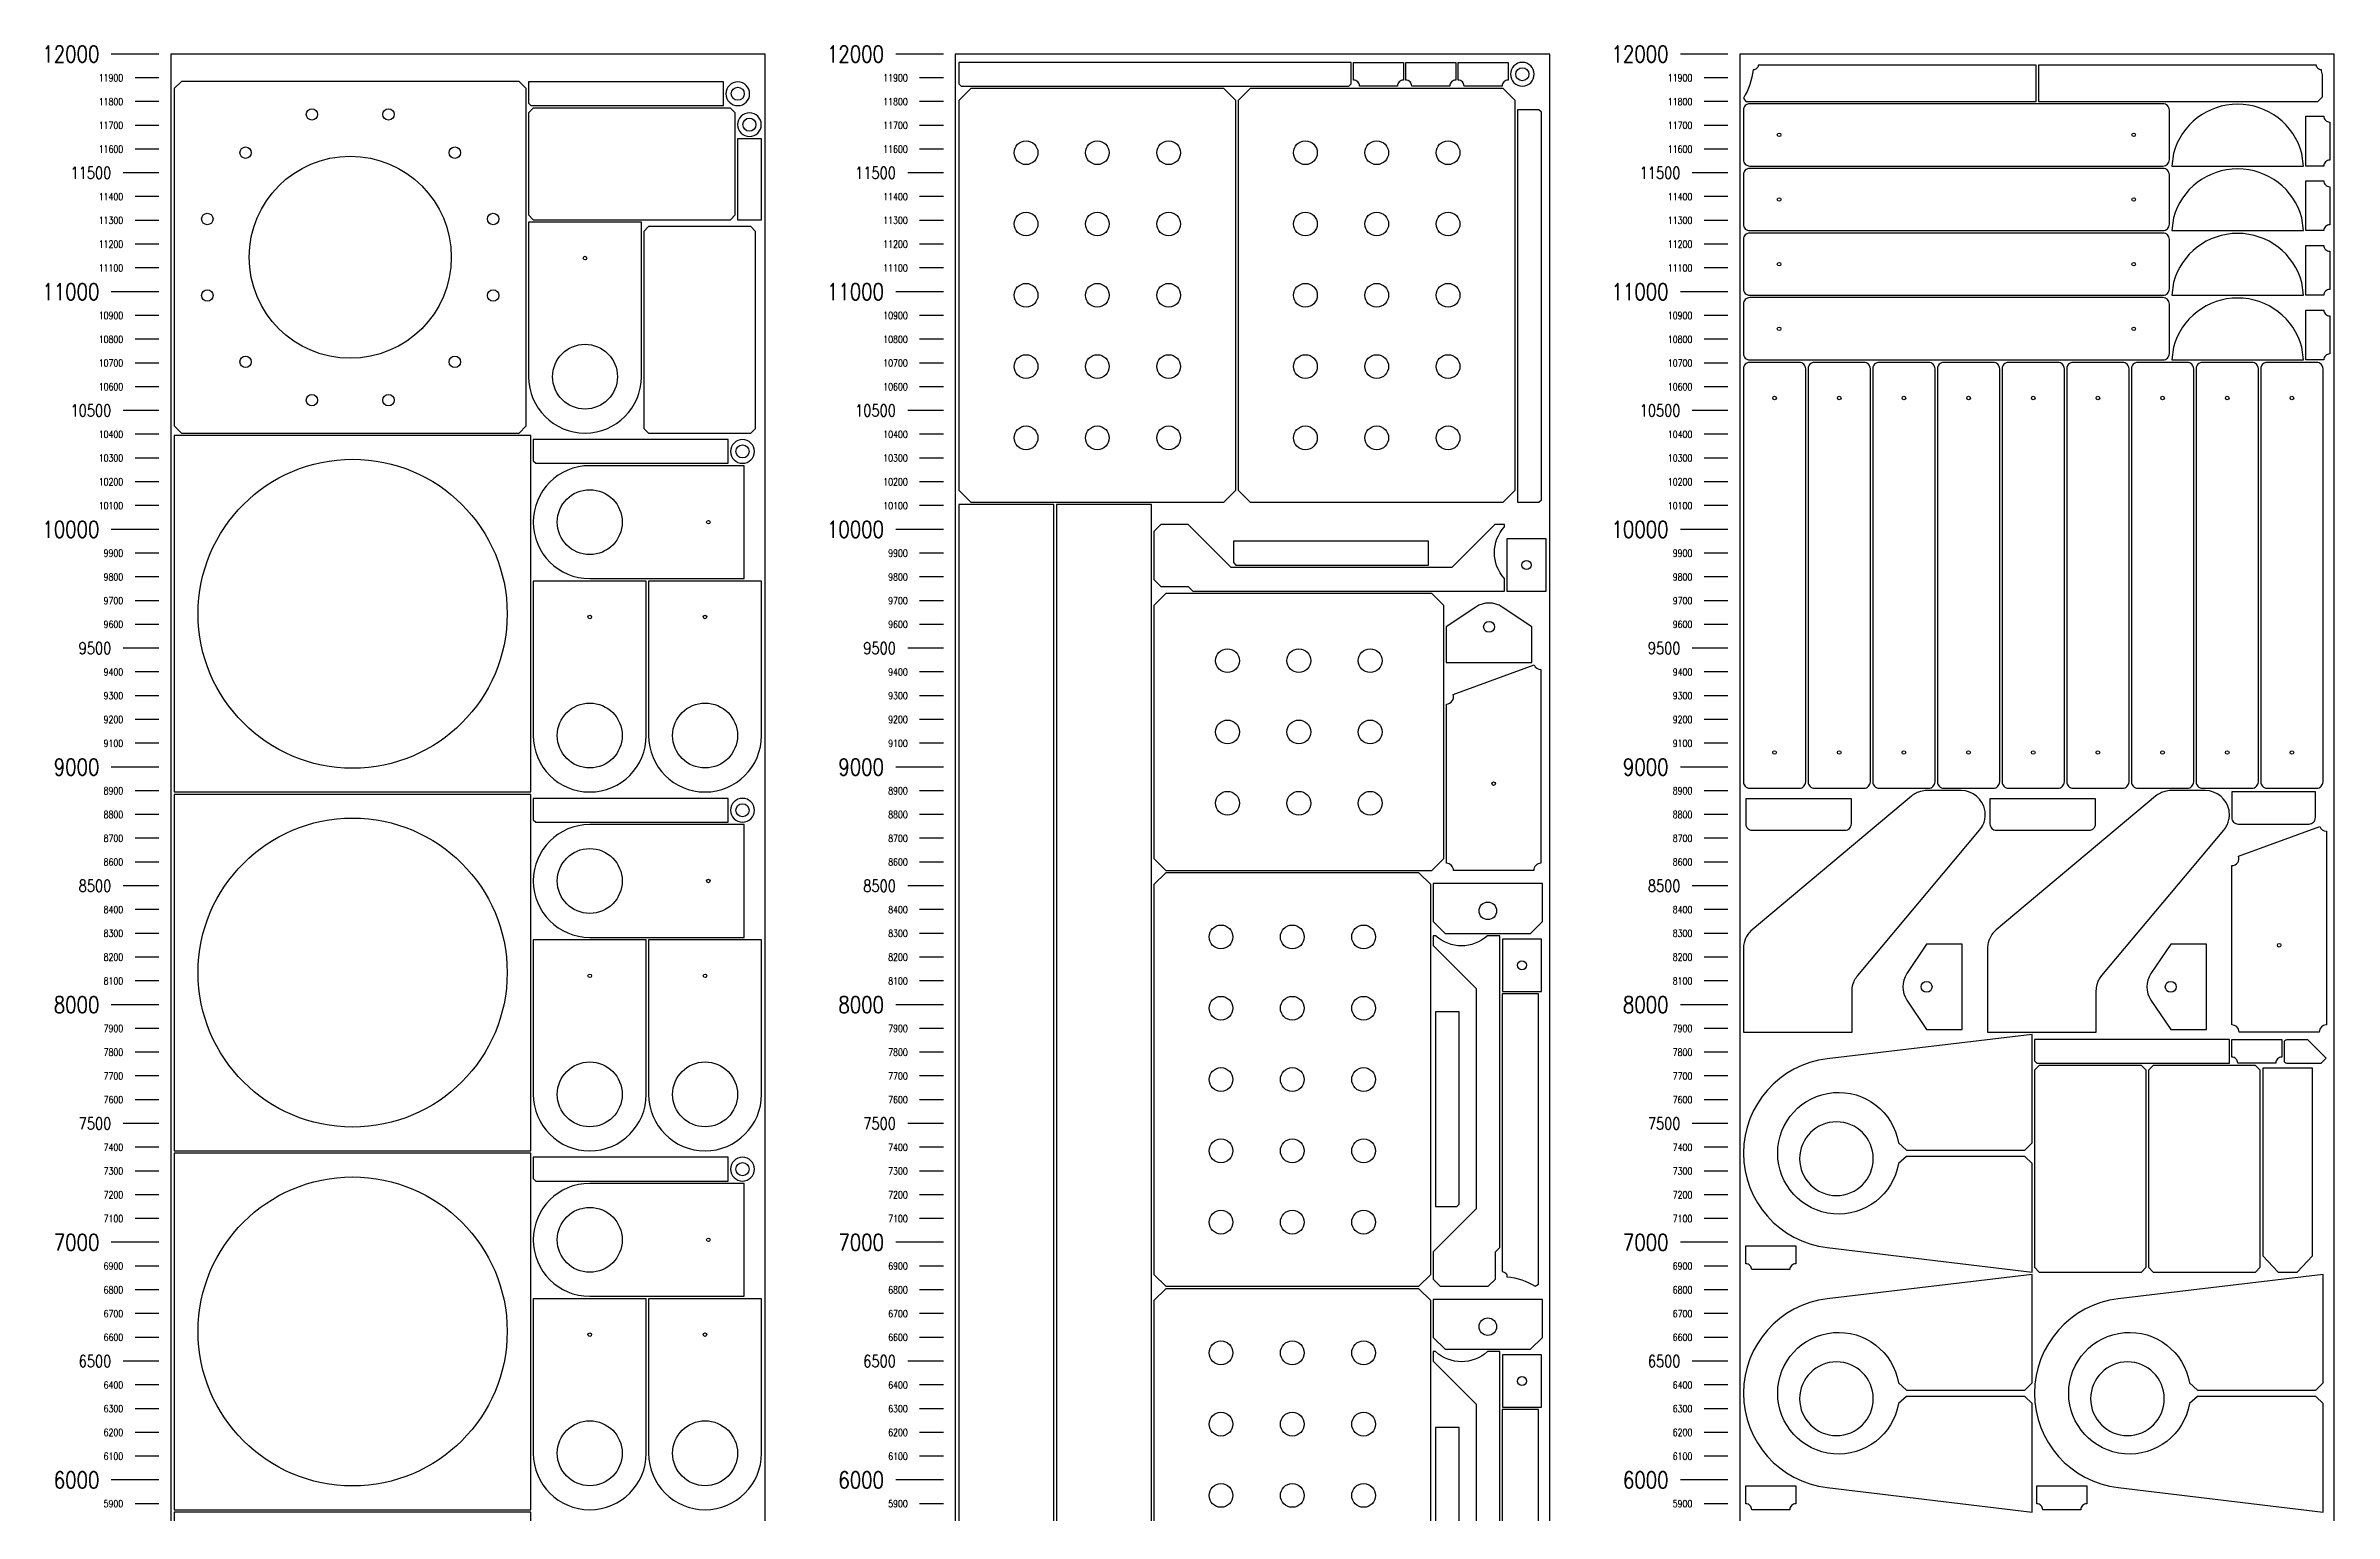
# Model space of a CAD drawing. Header units: millimetres. Extents: x 28039 to 145264, y 9873 to 40131.
# Drawn here: x 78890 to 88516, y 20255 to 26430 of the extents above; entities that cross this region are included whole.
import ezdxf
from ezdxf.enums import TextEntityAlignment as Align

# ---------------------------------------------------------------- set-up
doc = ezdxf.new("R2010")
doc.units = ezdxf.units.MM
doc.styles.add('EasyCutStyle', font='romans.shx', dxfattribs={"width": 0.8})

# ---------------------------------------------------------------- blocks, each defined once
blk = doc.blocks.new('LogoSheet_97095')
at = {"color": 1}
for p, q in [((-50, 12000), (-250, 12000)), ((-50, 11000), (-250, 11000)), ((-50, 10000), (-250, 10000)), ((-50, 9000), (-250, 9000)), ((-50, 8000), (-250, 8000)), ((-50, 7000), (-250, 7000)), ((-50, 6000), (-250, 6000))]:
    blk.add_line(p, q, dxfattribs=at)
at = {"color": 2}
for p, q in [((-50, 11900), (-150, 11900)), ((-50, 11800), (-150, 11800)), ((-50, 11700), (-150, 11700)), ((-50, 11600), (-150, 11600)), ((-50, 11400), (-150, 11400)), ((-50, 11300), (-150, 11300)), ((-50, 11200), (-150, 11200)), ((-50, 11100), (-150, 11100)), ((-50, 10900), (-150, 10900)), ((-50, 10800), (-150, 10800)), ((-50, 10700), (-150, 10700)), ((-50, 10600), (-150, 10600)), ((-50, 10400), (-150, 10400)), ((-50, 10300), (-150, 10300)), ((-50, 10200), (-150, 10200)), ((-50, 10100), (-150, 10100)), ((-50, 9900), (-150, 9900)), ((-50, 9800), (-150, 9800)), ((-50, 9700), (-150, 9700)), ((-50, 9600), (-150, 9600)), ((-50, 9400), (-150, 9400)), ((-50, 9300), (-150, 9300)), ((-50, 9200), (-150, 9200)), ((-50, 9100), (-150, 9100)), ((-50, 8900), (-150, 8900)), ((-50, 8800), (-150, 8800)), ((-50, 8700), (-150, 8700)), ((-50, 8600), (-150, 8600)), ((-50, 8400), (-150, 8400)), ((-50, 8300), (-150, 8300)), ((-50, 8200), (-150, 8200)), ((-50, 8100), (-150, 8100)), ((-50, 7900), (-150, 7900)), ((-50, 7800), (-150, 7800)), ((-50, 7700), (-150, 7700)), ((-50, 7600), (-150, 7600)), ((-50, 7400), (-150, 7400)), ((-50, 7300), (-150, 7300)), ((-50, 7200), (-150, 7200)), ((-50, 7100), (-150, 7100)), ((-50, 6900), (-150, 6900)), ((-50, 6800), (-150, 6800)), ((-50, 6700), (-150, 6700)), ((-50, 6600), (-150, 6600)), ((-50, 6400), (-150, 6400)), ((-50, 6300), (-150, 6300)), ((-50, 6200), (-150, 6200)), ((-50, 6100), (-150, 6100)), ((-50, 5900), (-150, 5900))]:
    blk.add_line(p, q, dxfattribs=at)
at = {"color": 7}
for p, q in [((-50, 11500), (-200, 11500)), ((-50, 10500), (-200, 10500)), ((-50, 9500), (-200, 9500)), ((-50, 8500), (-200, 8500)), ((-50, 7500), (-200, 7500)), ((-50, 6500), (-200, 6500))]:
    blk.add_line(p, q, dxfattribs=at)
at = {"color": 7, "style": 'EasyCutStyle', "width": 0.8}
for s, height, p in [('12000', 70, (-300, 12000)), ('11900', 30, (-200, 11900)), ('11800', 30, (-200, 11800)), ('11700', 30, (-200, 11700)), ('11600', 30, (-200, 11600)), ('11500', 50, (-250, 11500)), ('11400', 30, (-200, 11400)), ('11300', 30, (-200, 11300)), ('11200', 30, (-200, 11200)), ('11100', 30, (-200, 11100)), ('11000', 70, (-300, 11000)), ('10900', 30, (-200, 10900)), ('10800', 30, (-200, 10800)), ('10700', 30, (-200, 10700)), ('10600', 30, (-200, 10600)), ('10500', 50, (-250, 10500)), ('10400', 30, (-200, 10400)), ('10300', 30, (-200, 10300)), ('10200', 30, (-200, 10200)), ('10100', 30, (-200, 10100)), ('10000', 70, (-300, 10000)), ('9900', 30, (-200, 9900)), ('9800', 30, (-200, 9800)), ('9700', 30, (-200, 9700)), ('9600', 30, (-200, 9600)), ('9500', 50, (-250, 9500)), ('9400', 30, (-200, 9400)), ('9300', 30, (-200, 9300)), ('9200', 30, (-200, 9200)), ('9100', 30, (-200, 9100)), ('9000', 70, (-300, 9000)), ('8900', 30, (-200, 8900)), ('8800', 30, (-200, 8800)), ('8700', 30, (-200, 8700)), ('8600', 30, (-200, 8600)), ('8500', 50, (-250, 8500)), ('8400', 30, (-200, 8400)), ('8300', 30, (-200, 8300)), ('8200', 30, (-200, 8200)), ('8100', 30, (-200, 8100)), ('8000', 70, (-300, 8000)), ('7900', 30, (-200, 7900)), ('7800', 30, (-200, 7800)), ('7700', 30, (-200, 7700)), ('7600', 30, (-200, 7600)), ('7500', 50, (-250, 7500)), ('7400', 30, (-200, 7400)), ('7300', 30, (-200, 7300)), ('7200', 30, (-200, 7200)), ('7000', 70, (-300, 7000)), ('7100', 30, (-200, 7100)), ('6900', 30, (-200, 6900)), ('6800', 30, (-200, 6800)), ('6700', 30, (-200, 6700)), ('6600', 30, (-200, 6600)), ('6500', 50, (-250, 6500)), ('6400', 30, (-200, 6400)), ('6300', 30, (-200, 6300)), ('6200', 30, (-200, 6200)), ('6100', 30, (-200, 6100)), ('6000', 70, (-300, 6000)), ('5900', 30, (-200, 5900))]:
    blk.add_text(s, height=height, dxfattribs=at).set_placement(p, align=Align.MIDDLE_RIGHT)
at = {"style": 'EasyCutStyle', "width": 0.8}
for tag, p in [('MATERIAL_SHEET', (232.8, -612.4)), ('DIMENSION_SHEET', (232.8, -692.4)), ('THICKNESS_SHEET', (232.8, -772.4)), ('NAME_SHEET', (232.8, -852.4)), ('ID_SHEET', (232.8, -932.4))]:
    blk.add_attdef(tag, p, '', height=40, dxfattribs=at)
blk = doc.blocks.new('LogoSheet_57917')
at = {"color": 1}
for p, q in [((-50, 12000), (-250, 12000)), ((-50, 11000), (-250, 11000)), ((-50, 10000), (-250, 10000)), ((-50, 9000), (-250, 9000)), ((-50, 8000), (-250, 8000)), ((-50, 7000), (-250, 7000)), ((-50, 6000), (-250, 6000))]:
    blk.add_line(p, q, dxfattribs=at)
at = {"color": 2}
for p, q in [((-50, 11900), (-150, 11900)), ((-50, 11800), (-150, 11800)), ((-50, 11700), (-150, 11700)), ((-50, 11600), (-150, 11600)), ((-50, 11400), (-150, 11400)), ((-50, 11300), (-150, 11300)), ((-50, 11200), (-150, 11200)), ((-50, 11100), (-150, 11100)), ((-50, 10900), (-150, 10900)), ((-50, 10800), (-150, 10800)), ((-50, 10700), (-150, 10700)), ((-50, 10600), (-150, 10600)), ((-50, 10400), (-150, 10400)), ((-50, 10300), (-150, 10300)), ((-50, 10200), (-150, 10200)), ((-50, 10100), (-150, 10100)), ((-50, 9900), (-150, 9900)), ((-50, 9800), (-150, 9800)), ((-50, 9700), (-150, 9700)), ((-50, 9600), (-150, 9600)), ((-50, 9400), (-150, 9400)), ((-50, 9300), (-150, 9300)), ((-50, 9200), (-150, 9200)), ((-50, 9100), (-150, 9100)), ((-50, 8900), (-150, 8900)), ((-50, 8800), (-150, 8800)), ((-50, 8700), (-150, 8700)), ((-50, 8600), (-150, 8600)), ((-50, 8400), (-150, 8400)), ((-50, 8300), (-150, 8300)), ((-50, 8200), (-150, 8200)), ((-50, 8100), (-150, 8100)), ((-50, 7900), (-150, 7900)), ((-50, 7800), (-150, 7800)), ((-50, 7700), (-150, 7700)), ((-50, 7600), (-150, 7600)), ((-50, 7400), (-150, 7400)), ((-50, 7300), (-150, 7300)), ((-50, 7200), (-150, 7200)), ((-50, 7100), (-150, 7100)), ((-50, 6900), (-150, 6900)), ((-50, 6800), (-150, 6800)), ((-50, 6700), (-150, 6700)), ((-50, 6600), (-150, 6600)), ((-50, 6400), (-150, 6400)), ((-50, 6300), (-150, 6300)), ((-50, 6200), (-150, 6200)), ((-50, 6100), (-150, 6100)), ((-50, 5900), (-150, 5900))]:
    blk.add_line(p, q, dxfattribs=at)
at = {"color": 7}
for p, q in [((-50, 11500), (-200, 11500)), ((-50, 10500), (-200, 10500)), ((-50, 9500), (-200, 9500)), ((-50, 8500), (-200, 8500)), ((-50, 7500), (-200, 7500)), ((-50, 6500), (-200, 6500))]:
    blk.add_line(p, q, dxfattribs=at)
at = {"color": 7, "style": 'EasyCutStyle', "width": 0.8}
for s, height, p in [('12000', 70, (-300, 12000)), ('11900', 30, (-200, 11900)), ('11800', 30, (-200, 11800)), ('11700', 30, (-200, 11700)), ('11600', 30, (-200, 11600)), ('11500', 50, (-250, 11500)), ('11400', 30, (-200, 11400)), ('11300', 30, (-200, 11300)), ('11200', 30, (-200, 11200)), ('11100', 30, (-200, 11100)), ('11000', 70, (-300, 11000)), ('10900', 30, (-200, 10900)), ('10800', 30, (-200, 10800)), ('10700', 30, (-200, 10700)), ('10600', 30, (-200, 10600)), ('10500', 50, (-250, 10500)), ('10400', 30, (-200, 10400)), ('10300', 30, (-200, 10300)), ('10200', 30, (-200, 10200)), ('10100', 30, (-200, 10100)), ('10000', 70, (-300, 10000)), ('9900', 30, (-200, 9900)), ('9800', 30, (-200, 9800)), ('9700', 30, (-200, 9700)), ('9600', 30, (-200, 9600)), ('9500', 50, (-250, 9500)), ('9400', 30, (-200, 9400)), ('9300', 30, (-200, 9300)), ('9200', 30, (-200, 9200)), ('9100', 30, (-200, 9100)), ('9000', 70, (-300, 9000)), ('8900', 30, (-200, 8900)), ('8800', 30, (-200, 8800)), ('8700', 30, (-200, 8700)), ('8600', 30, (-200, 8600)), ('8500', 50, (-250, 8500)), ('8400', 30, (-200, 8400)), ('8300', 30, (-200, 8300)), ('8200', 30, (-200, 8200)), ('8100', 30, (-200, 8100)), ('8000', 70, (-300, 8000)), ('7900', 30, (-200, 7900)), ('7800', 30, (-200, 7800)), ('7700', 30, (-200, 7700)), ('7600', 30, (-200, 7600)), ('7500', 50, (-250, 7500)), ('7400', 30, (-200, 7400)), ('7300', 30, (-200, 7300)), ('7200', 30, (-200, 7200)), ('7000', 70, (-300, 7000)), ('7100', 30, (-200, 7100)), ('6900', 30, (-200, 6900)), ('6800', 30, (-200, 6800)), ('6700', 30, (-200, 6700)), ('6600', 30, (-200, 6600)), ('6500', 50, (-250, 6500)), ('6400', 30, (-200, 6400)), ('6300', 30, (-200, 6300)), ('6200', 30, (-200, 6200)), ('6100', 30, (-200, 6100)), ('6000', 70, (-300, 6000)), ('5900', 30, (-200, 5900))]:
    blk.add_text(s, height=height, dxfattribs=at).set_placement(p, align=Align.MIDDLE_RIGHT)
at = {"style": 'EasyCutStyle', "width": 0.8}
for tag, p in [('MATERIAL_SHEET', (232.8, -612.4)), ('DIMENSION_SHEET', (232.8, -692.4)), ('THICKNESS_SHEET', (232.8, -772.4)), ('NAME_SHEET', (232.8, -852.4)), ('ID_SHEET', (232.8, -932.4))]:
    blk.add_attdef(tag, p, '', height=40, dxfattribs=at)
blk = doc.blocks.new('LogoSheet_50127')
at = {"color": 1}
for p, q in [((-50, 12000), (-250, 12000)), ((-50, 11000), (-250, 11000)), ((-50, 10000), (-250, 10000)), ((-50, 9000), (-250, 9000)), ((-50, 8000), (-250, 8000)), ((-50, 7000), (-250, 7000)), ((-50, 6000), (-250, 6000))]:
    blk.add_line(p, q, dxfattribs=at)
at = {"color": 2}
for p, q in [((-50, 11900), (-150, 11900)), ((-50, 11800), (-150, 11800)), ((-50, 11700), (-150, 11700)), ((-50, 11600), (-150, 11600)), ((-50, 11400), (-150, 11400)), ((-50, 11300), (-150, 11300)), ((-50, 11200), (-150, 11200)), ((-50, 11100), (-150, 11100)), ((-50, 10900), (-150, 10900)), ((-50, 10800), (-150, 10800)), ((-50, 10700), (-150, 10700)), ((-50, 10600), (-150, 10600)), ((-50, 10400), (-150, 10400)), ((-50, 10300), (-150, 10300)), ((-50, 10200), (-150, 10200)), ((-50, 10100), (-150, 10100)), ((-50, 9900), (-150, 9900)), ((-50, 9800), (-150, 9800)), ((-50, 9700), (-150, 9700)), ((-50, 9600), (-150, 9600)), ((-50, 9400), (-150, 9400)), ((-50, 9300), (-150, 9300)), ((-50, 9200), (-150, 9200)), ((-50, 9100), (-150, 9100)), ((-50, 8900), (-150, 8900)), ((-50, 8800), (-150, 8800)), ((-50, 8700), (-150, 8700)), ((-50, 8600), (-150, 8600)), ((-50, 8400), (-150, 8400)), ((-50, 8300), (-150, 8300)), ((-50, 8200), (-150, 8200)), ((-50, 8100), (-150, 8100)), ((-50, 7900), (-150, 7900)), ((-50, 7800), (-150, 7800)), ((-50, 7700), (-150, 7700)), ((-50, 7600), (-150, 7600)), ((-50, 7400), (-150, 7400)), ((-50, 7300), (-150, 7300)), ((-50, 7200), (-150, 7200)), ((-50, 7100), (-150, 7100)), ((-50, 6900), (-150, 6900)), ((-50, 6800), (-150, 6800)), ((-50, 6700), (-150, 6700)), ((-50, 6600), (-150, 6600)), ((-50, 6400), (-150, 6400)), ((-50, 6300), (-150, 6300)), ((-50, 6200), (-150, 6200)), ((-50, 6100), (-150, 6100)), ((-50, 5900), (-150, 5900))]:
    blk.add_line(p, q, dxfattribs=at)
at = {"color": 7}
for p, q in [((-50, 11500), (-200, 11500)), ((-50, 10500), (-200, 10500)), ((-50, 9500), (-200, 9500)), ((-50, 8500), (-200, 8500)), ((-50, 7500), (-200, 7500)), ((-50, 6500), (-200, 6500))]:
    blk.add_line(p, q, dxfattribs=at)
at = {"color": 7, "style": 'EasyCutStyle', "width": 0.8}
for s, height, p in [('12000', 70, (-300, 12000)), ('11900', 30, (-200, 11900)), ('11800', 30, (-200, 11800)), ('11700', 30, (-200, 11700)), ('11600', 30, (-200, 11600)), ('11500', 50, (-250, 11500)), ('11400', 30, (-200, 11400)), ('11300', 30, (-200, 11300)), ('11200', 30, (-200, 11200)), ('11100', 30, (-200, 11100)), ('11000', 70, (-300, 11000)), ('10900', 30, (-200, 10900)), ('10800', 30, (-200, 10800)), ('10700', 30, (-200, 10700)), ('10600', 30, (-200, 10600)), ('10500', 50, (-250, 10500)), ('10400', 30, (-200, 10400)), ('10300', 30, (-200, 10300)), ('10200', 30, (-200, 10200)), ('10100', 30, (-200, 10100)), ('10000', 70, (-300, 10000)), ('9900', 30, (-200, 9900)), ('9800', 30, (-200, 9800)), ('9700', 30, (-200, 9700)), ('9600', 30, (-200, 9600)), ('9500', 50, (-250, 9500)), ('9400', 30, (-200, 9400)), ('9300', 30, (-200, 9300)), ('9200', 30, (-200, 9200)), ('9100', 30, (-200, 9100)), ('9000', 70, (-300, 9000)), ('8900', 30, (-200, 8900)), ('8800', 30, (-200, 8800)), ('8700', 30, (-200, 8700)), ('8600', 30, (-200, 8600)), ('8500', 50, (-250, 8500)), ('8400', 30, (-200, 8400)), ('8300', 30, (-200, 8300)), ('8200', 30, (-200, 8200)), ('8100', 30, (-200, 8100)), ('8000', 70, (-300, 8000)), ('7900', 30, (-200, 7900)), ('7800', 30, (-200, 7800)), ('7700', 30, (-200, 7700)), ('7600', 30, (-200, 7600)), ('7500', 50, (-250, 7500)), ('7400', 30, (-200, 7400)), ('7300', 30, (-200, 7300)), ('7200', 30, (-200, 7200)), ('7000', 70, (-300, 7000)), ('7100', 30, (-200, 7100)), ('6900', 30, (-200, 6900)), ('6800', 30, (-200, 6800)), ('6700', 30, (-200, 6700)), ('6600', 30, (-200, 6600)), ('6500', 50, (-250, 6500)), ('6400', 30, (-200, 6400)), ('6300', 30, (-200, 6300)), ('6200', 30, (-200, 6200)), ('6100', 30, (-200, 6100)), ('6000', 70, (-300, 6000)), ('5900', 30, (-200, 5900))]:
    blk.add_text(s, height=height, dxfattribs=at).set_placement(p, align=Align.MIDDLE_RIGHT)
at = {"style": 'EasyCutStyle', "width": 0.8}
for tag, p in [('MATERIAL_SHEET', (232.8, -612.4)), ('DIMENSION_SHEET', (232.8, -692.4)), ('THICKNESS_SHEET', (232.8, -772.4)), ('NAME_SHEET', (232.8, -852.4)), ('ID_SHEET', (232.8, -932.4))]:
    blk.add_attdef(tag, p, '', height=40, dxfattribs=at)

msp = doc.modelspace()

# ---------------------------------------------------------------- linework, layer by layer
at = {"color": 34, "true_color": 0x945a17}
for points in [[(79415.9, 14395.1), (81915.9, 14395.1), (81915.9, 26395.1), (79415.9, 26395.1)], [(82715.9, 14395.1), (85215.9, 14395.1), (85215.9, 26395.1), (82715.9, 26395.1)], [(86015.9, 14395.1), (88515.9, 14395.1), (88515.9, 26395.1), (86015.9, 26395.1)]]:
    msp.add_lwpolyline(points, close=True, dxfattribs=at)
at = {"color": 2}
for points in [[(80880.9, 24800.1), (80910.9, 24830.1), (80910.9, 26250.1), (80880.9, 26280.1), (79460.9, 26280.1), (79430.9, 26250.1), (79430.9, 24830.1), (79460.9, 24800.1)], [(80920.9, 26188.1), (80930.9, 26178.1), (81740.9, 26178.1), (81740.9, 26278.1), (80920.9, 26278.1)], [(82730.9, 26270.1), (82740.9, 26260.1), (84370.9, 26260.1), (84380.9, 26270.1), (84380.9, 26360.1), (82730.9, 26360.1)], [(83845.9, 24510.1), (83895.9, 24560.1), (83895.9, 26200.1), (83845.9, 26250.1), (82780.9, 26250.1), (82730.9, 26200.1), (82730.9, 24560.1), (82780.9, 24510.1)], [(85020.9, 24510.1), (85070.9, 24560.1), (85070.9, 26200.1), (85020.9, 26250.1), (83955.9, 26250.1), (83905.9, 26200.1), (83905.9, 24560.1), (83955.9, 24510.1)], [(80920.9, 25718.1), (80940.9, 25698.1), (81769.9, 25698.1), (81789.9, 25718.1), (81789.9, 26148.1), (81769.9, 26168.1), (80940.9, 26168.1), (80920.9, 26148.1)], [(85170.9, 24510.1), (85180.9, 24520.1), (85180.9, 26150.1), (85170.9, 26160.1), (85080.9, 26160.1), (85080.9, 24510.1)], [(81900.9, 25698.1), (81900.9, 26038.1), (81799.9, 26038.1), (81799.9, 25698.1)], [(81855.9, 24800.1), (81875.9, 24820.1), (81875.9, 25649.1), (81855.9, 25669.1), (81425.9, 25669.1), (81405.9, 25649.1), (81405.9, 24820.1), (81425.9, 24800.1)], [(80930.9, 23290.1), (80930.9, 24790.1), (79430.9, 24790.1), (79430.9, 23290.1)], [(80940.9, 24683.1), (80950.9, 24673.1), (81760.9, 24673.1), (81760.9, 24773.1), (80940.9, 24773.1)], [(83130.9, 19460.1), (83130.9, 24500.1), (82730.9, 24500.1), (82730.9, 19460.1)], [(83540.9, 19460.1), (83540.9, 24500.1), (83140.9, 24500.1), (83140.9, 19460.1)], [(85035.9, 24135.1), (85200.9, 24135.1), (85200.9, 24355.1), (85035.9, 24355.1)], [(83886.3, 24255.1), (83896.3, 24245.1), (84706.3, 24245.1), (84706.3, 24345.1), (83886.3, 24345.1)], [(83550.9, 23010.1), (83600.9, 22960.1), (84720.9, 22960.1), (84770.9, 23010.1), (84770.9, 24075.1), (84720.9, 24125.1), (83600.9, 24125.1), (83550.9, 24075.1)], [(80930.9, 21780.1), (80930.9, 23280.1), (79430.9, 23280.1), (79430.9, 21780.1)], [(80940.9, 23173.1), (80950.9, 23163.1), (81760.9, 23163.1), (81760.9, 23263.1), (80940.9, 23263.1)], [(84665.9, 21210.1), (84715.9, 21260.1), (84715.9, 22900.1), (84665.9, 22950.1), (83600.9, 22950.1), (83550.9, 22900.1), (83550.9, 21260.1), (83600.9, 21210.1)], [(84725.9, 22745.1), (84775.9, 22695.1), (85135.9, 22695.1), (85185.9, 22745.1), (85185.9, 22905.1), (84725.9, 22905.1)], [(85016.9, 22451.1), (85181.9, 22451.1), (85181.9, 22671.1), (85016.9, 22671.1)], [(84825.9, 21545.6), (84835.9, 21555.6), (84835.9, 22365.6), (84735.9, 22365.6), (84735.9, 21545.6)], [(87254.9, 22159.1), (87264.9, 22149.1), (88074.9, 22149.1), (88074.9, 22249.1), (87254.9, 22249.1)], [(87704.9, 21270.1), (87724.9, 21290.1), (87724.9, 22119.1), (87704.9, 22139.1), (87274.9, 22139.1), (87254.9, 22119.1), (87254.9, 21290.1), (87274.9, 21270.1)], [(88184.9, 21270.1), (88204.9, 21290.1), (88204.9, 22119.1), (88184.9, 22139.1), (87754.9, 22139.1), (87734.9, 22119.1), (87734.9, 21290.1), (87754.9, 21270.1)], [(88359.9, 21270.1), (88424.9, 21338.1), (88424.9, 22128.1), (88214.9, 22128.1), (88214.9, 21338.1), (88279.9, 21270.1)], [(80930.9, 20270.1), (80930.9, 21770.1), (79430.9, 21770.1), (79430.9, 20270.1)], [(80940.9, 21663.1), (80950.9, 21653.1), (81760.9, 21653.1), (81760.9, 21753.1), (80940.9, 21753.1)], [(84665.9, 19460.1), (84715.9, 19510.1), (84715.9, 21150.1), (84665.9, 21200.1), (83600.9, 21200.1), (83550.9, 21150.1), (83550.9, 19510.1), (83600.9, 19460.1)], [(84725.9, 20995.1), (84775.9, 20945.1), (85135.9, 20945.1), (85185.9, 20995.1), (85185.9, 21155.1), (84725.9, 21155.1)], [(85016.9, 20701.1), (85181.9, 20701.1), (85181.9, 20921.1), (85016.9, 20921.1)], [(84825.9, 19795.6), (84835.9, 19805.6), (84835.9, 20615.6), (84735.9, 20615.6), (84735.9, 19795.6)], [(80930.9, 18760.1), (80930.9, 20260.1), (79430.9, 20260.1), (79430.9, 18760.1)]]:
    msp.add_lwpolyline(points, close=True, dxfattribs=at)
at = {"color": 2, "elevation": 0}
for points in [[(81800.9, 26178.1, 1), (81800.9, 26278.1, 1)], [(85100.9, 26260.1, 1), (85100.9, 26360.1, 1)], [(86071.3, 26328.6, -0.113956), (86030.9, 26209.5), (86040.5, 26196.1), (87261.9, 26196.1), (87261.9, 26348.5), (86092.6, 26348.5, -0.434245)], [(87271.9, 26196.1), (88446.9, 26196.1), (88465.9, 26215.1), (88465.9, 26307.5), (88462.9, 26325.2), (88462.7, 26328.6, -0.436964), (88441.1, 26348.5), (87271.9, 26348.5)], [(86030.9, 25951.1, 0.414214), (86057.9, 25924.1), (87795.4, 25924.1, 0.414214), (87822.4, 25951.1), (87822.4, 26159.1, 0.414214), (87795.4, 26186.1), (86057.9, 26186.1, 0.414214), (86030.9, 26159.1)], [(87832.9, 25924.1), (88386.7, 25924.1), (88379.7, 25977.4, 0.767118), (87839.9, 25977.4)], [(81849.9, 26048.1, 1), (81849.9, 26148.1, 1)], [(86030.9, 25679.1, 0.414214), (86057.9, 25652.1), (87795.4, 25652.1, 0.414214), (87822.4, 25679.1), (87822.4, 25887.1, 0.414214), (87795.4, 25914.1), (86057.9, 25914.1, 0.414214), (86030.9, 25887.1)], [(87832.9, 25652.1), (88386.7, 25652.1), (88379.7, 25705.4, 0.767118), (87839.9, 25705.4)], [(81395.9, 25037.6), (81395.9, 25687.6), (80920.9, 25687.6), (80920.9, 25037.6, 1)], [(86030.9, 25407.1, 0.414214), (86057.9, 25380.1), (87795.4, 25380.1, 0.414214), (87822.4, 25407.1), (87822.4, 25615.1, 0.414214), (87795.4, 25642.1), (86057.9, 25642.1, 0.414214), (86030.9, 25615.1)], [(87832.9, 25380.1), (88386.7, 25380.1), (88379.7, 25433.4, 0.767118), (87839.9, 25433.4)], [(86030.9, 25135.1, 0.414214), (86057.9, 25108.1), (87795.4, 25108.1, 0.414214), (87822.4, 25135.1), (87822.4, 25343.1, 0.414214), (87795.4, 25370.1), (86057.9, 25370.1, 0.414214), (86030.9, 25343.1)], [(87832.9, 25108.1), (88386.7, 25108.1), (88379.7, 25161.4, 0.767118), (87839.9, 25161.4)], [(86265.9, 23306.1, 0.414214), (86292.9, 23333.1), (86292.9, 25070.6, 0.414214), (86265.9, 25097.6), (86057.9, 25097.6, 0.414214), (86030.9, 25070.6), (86030.9, 23333.1, 0.414214), (86057.9, 23306.1)], [(86537.9, 23306.1, 0.414214), (86564.9, 23333.1), (86564.9, 25070.6, 0.414214), (86537.9, 25097.6), (86329.9, 25097.6, 0.414214), (86302.9, 25070.6), (86302.9, 23333.1, 0.414214), (86329.9, 23306.1)], [(86809.9, 23306.1, 0.414214), (86836.9, 23333.1), (86836.9, 25070.6, 0.414214), (86809.9, 25097.6), (86601.9, 25097.6, 0.414214), (86574.9, 25070.6), (86574.9, 23333.1, 0.414214), (86601.9, 23306.1)], [(87081.9, 23306.1, 0.414214), (87108.9, 23333.1), (87108.9, 25070.6, 0.414214), (87081.9, 25097.6), (86873.9, 25097.6, 0.414214), (86846.9, 25070.6), (86846.9, 23333.1, 0.414214), (86873.9, 23306.1)], [(87353.9, 23306.1, 0.414214), (87380.9, 23333.1), (87380.9, 25070.6, 0.414214), (87353.9, 25097.6), (87145.9, 25097.6, 0.414214), (87118.9, 25070.6), (87118.9, 23333.1, 0.414214), (87145.9, 23306.1)], [(87625.9, 23306.1, 0.414214), (87652.9, 23333.1), (87652.9, 25070.6, 0.414214), (87625.9, 25097.6), (87417.9, 25097.6, 0.414214), (87390.9, 25070.6), (87390.9, 23333.1, 0.414214), (87417.9, 23306.1)], [(87897.9, 23306.1, 0.414214), (87924.9, 23333.1), (87924.9, 25070.6, 0.414214), (87897.9, 25097.6), (87689.9, 25097.6, 0.414214), (87662.9, 25070.6), (87662.9, 23333.1, 0.414214), (87689.9, 23306.1)], [(88169.9, 23306.1, 0.414214), (88196.9, 23333.1), (88196.9, 25070.6, 0.414214), (88169.9, 25097.6), (87961.9, 25097.6, 0.414214), (87934.9, 25070.6), (87934.9, 23333.1, 0.414214), (87961.9, 23306.1)], [(88441.9, 23306.1, 0.414214), (88468.9, 23333.1), (88468.9, 25070.6, 0.414214), (88441.9, 25097.6), (88233.9, 25097.6, 0.414214), (88206.9, 25070.6), (88206.9, 23333.1, 0.414214), (88233.9, 23306.1)], [(81820.9, 24673.1, 1), (81820.9, 24773.1, 1)], [(81178.4, 24188.1), (81828.4, 24188.1), (81828.4, 24663.1), (81178.4, 24663.1, 1)], [(83550.9, 24184.1), (83580.9, 24154.1), (83695.4, 24154.1), (83714.4, 24135.1), (85025.9, 24135.1), (85025.9, 24187.8, -0.388165), (85025.9, 24406.2), (85025.9, 24416.1), (84985.4, 24416.1), (84804.4, 24235.1), (83876.4, 24235.1), (83695.4, 24416.1), (83580.9, 24416.1), (83550.9, 24386.1)], [(81415.9, 23527.6), (81415.9, 24177.6), (80940.9, 24177.6), (80940.9, 23527.6, 1)], [(81900.9, 23527.6), (81900.9, 24177.6), (81425.9, 24177.6), (81425.9, 23527.6, 1)], [(84780.9, 23835.1), (85140.9, 23835.1), (85140.9, 23985.1), (85016.4, 24068.3, 0.303366), (84905.3, 24068.3), (84780.9, 23985.1)], [(87048, 23193.8, 0.047662), (87046.3, 23213.1, 0.361559), (86946.4, 23296.1), (86802.6, 23296.1, 0.065553), (86776.3, 23292.6, 0.049129), (86757.7, 23285.6, 0.060063), (86737.3, 23272.3), (86067.2, 22710, 0.065537), (86049.3, 22690.5, 0.094409), (86033.7, 22655.8, 0.058698), (86030.9, 22632.2), (86030.9, 22280.1), (86488.1, 22280.1), (86488.1, 22453.2, -0.06554), (86491.5, 22479.5, -0.049134), (86498.6, 22498.2, -0.060063), (86511.9, 22518.5), (87024.3, 23129.2, 0.071033), (87039.4, 23153.6, 0.053239), (87046, 23174.1, 0.048781)], [(88075, 23193.8, 0.047662), (88073.3, 23213.1, 0.361559), (87973.4, 23296.1), (87829.6, 23296.1, 0.065553), (87803.3, 23292.6, 0.049129), (87784.7, 23285.6, 0.060063), (87764.3, 23272.3), (87094.2, 22710, 0.065537), (87076.3, 22690.5, 0.094409), (87060.7, 22655.8, 0.058698), (87057.9, 22632.2), (87057.9, 22280.1), (87515.1, 22280.1), (87515.1, 22453.2, -0.06554), (87518.5, 22479.5, -0.049134), (87525.6, 22498.2, -0.060063), (87538.9, 22518.5), (88051.3, 23129.2, 0.071033), (88066.4, 23153.6, 0.053239), (88073, 23174.1, 0.048781)], [(81820.9, 23163.1, 1), (81820.9, 23263.1, 1)], [(86040.9, 23155.9, 0.414214), (86067.9, 23128.9), (86457.9, 23128.9, 0.414214), (86484.9, 23155.9), (86484.9, 23261.9), (86040.9, 23261.9)], [(87067.9, 23155.9, 0.414214), (87094.9, 23128.9), (87484.9, 23128.9, 0.414214), (87511.9, 23155.9), (87511.9, 23261.9), (87067.9, 23261.9)], [(88084.9, 23182.1, 0.414214), (88111.9, 23155.1), (88409.9, 23155.1, 0.414214), (88436.9, 23182.1), (88436.9, 23290.1), (88084.9, 23290.1)], [(81178.4, 22678.1), (81828.4, 22678.1), (81828.4, 23153.1), (81178.4, 23153.1, 1)], [(81415.9, 22017.6), (81415.9, 22667.6), (80940.9, 22667.6), (80940.9, 22017.6, 1)], [(81900.9, 22017.6), (81900.9, 22667.6), (81425.9, 22667.6), (81425.9, 22017.6, 1)], [(84957.9, 21210.1), (84987.9, 21240.1), (84987.9, 21354.6), (85006.9, 21373.6), (85006.9, 22685.1), (84954.2, 22685.1, -0.388165), (84735.8, 22685.1), (84725.9, 22685.1), (84725.9, 22644.6), (84906.9, 22463.6), (84906.9, 21535.6), (84725.9, 21354.6), (84725.9, 21240.1), (84755.9, 21210.1)], [(86951.2, 22290.1), (86951.2, 22650.1), (86801.2, 22650.1), (86718.1, 22525.7, 0.303366), (86718.1, 22414.6), (86801.2, 22290.1)], [(87978.2, 22290.1), (87978.2, 22650.1), (87828.2, 22650.1), (87745.1, 22525.7, 0.303366), (87745.1, 22414.6), (87828.2, 22290.1)], [(85036.4, 21250.5, -0.113956), (85155.5, 21210.1), (85168.9, 21219.7), (85168.9, 22441.1), (85016.5, 22441.1), (85016.5, 21271.9, -0.434245)], [(86175, 21770.1, -0.918653), (86683.2, 21813.4), (86716.5, 21783.6), (87214.9, 21783.6), (87244.9, 21813.6), (87244.9, 22270.1), (86383.5, 22167.3, 0.887725), (86383.5, 21372.9), (87244.9, 21270.1), (87244.9, 21726.6), (87214.9, 21756.6), (86716.5, 21756.6), (86683.2, 21726.8, -0.918617)], [(88304.9, 22161.1, 0.414214), (88316.9, 22149.1), (88460.5, 22149.1), (88481.7, 22170.3), (88404.9, 22247.1), (88316.9, 22247.1, 0.414214), (88304.9, 22235.1)], [(86422.2, 21592, 1), (86422.2, 21902, 1)], [(81820.9, 21653.1, 1), (81820.9, 21753.1, 1)], [(81178.4, 21168.1), (81828.4, 21168.1), (81828.4, 21643.1), (81178.4, 21643.1, 1)], [(86175, 20760.1, -0.918653), (86683.2, 20803.4), (86716.5, 20773.6), (87214.9, 20773.6), (87244.9, 20803.6), (87244.9, 21260.1), (86383.5, 21157.3, 0.887725), (86383.5, 20362.9), (87244.9, 20260.1), (87244.9, 20716.6), (87214.9, 20746.6), (86716.5, 20746.6), (86683.2, 20716.8, -0.918617)], [(87399, 20760.1, -0.918653), (87907.2, 20803.4), (87940.5, 20773.6), (88438.9, 20773.6), (88468.9, 20803.6), (88468.9, 21260.1), (87607.5, 21157.3, 0.887725), (87607.5, 20362.9), (88468.9, 20260.1), (88468.9, 20716.6), (88438.9, 20746.6), (87940.5, 20746.6), (87907.2, 20716.8, -0.918617)], [(81415.9, 20507.6), (81415.9, 21157.6), (80940.9, 21157.6), (80940.9, 20507.6, 1)], [(81900.9, 20507.6), (81900.9, 21157.6), (81425.9, 21157.6), (81425.9, 20507.6, 1)], [(84957.9, 19460.1), (84987.9, 19490.1), (84987.9, 19604.6), (85006.9, 19623.6), (85006.9, 20935.1), (84954.2, 20935.1, -0.388165), (84735.8, 20935.1), (84725.9, 20935.1), (84725.9, 20894.6), (84906.9, 20713.6), (84906.9, 19785.6), (84725.9, 19604.6), (84725.9, 19490.1), (84755.9, 19460.1)], [(86422.2, 20582, 1), (86422.2, 20892, 1)], [(87646.2, 20582, 1), (87646.2, 20892, 1)], [(85036.4, 19500.5, -0.113956), (85155.5, 19460.1), (85168.9, 19469.7), (85168.9, 20691.1), (85016.5, 20691.1), (85016.5, 19521.9, -0.434245)]]:
    msp.add_lwpolyline(points, format="xyb", close=True, dxfattribs=at)
at = {"color": 1, "elevation": 0}
for points in [[(84390.9, 26285.1), (84390.9, 26360.1), (84600.9, 26360.1), (84600.9, 26285.1, 0.414214), (84575.9, 26260.1), (84415.9, 26260.1, 0.414214)], [(84610.9, 26285.1), (84610.9, 26360.1), (84820.9, 26360.1), (84820.9, 26285.1, 0.414214), (84795.9, 26260.1), (84635.9, 26260.1, 0.414214)], [(84830.9, 26285.1), (84830.9, 26360.1), (85040.9, 26360.1), (85040.9, 26285.1, 0.414214), (85015.9, 26260.1), (84855.9, 26260.1, 0.414214)], [(88471.9, 25924.1), (88396.9, 25924.1), (88396.9, 26134.1), (88471.9, 26134.1, 0.414214), (88496.9, 26109.1), (88496.9, 25949.1, 0.414214)], [(88471.9, 25652.1), (88396.9, 25652.1), (88396.9, 25862.1), (88471.9, 25862.1, 0.414214), (88496.9, 25837.1), (88496.9, 25677.1, 0.414214)], [(88471.9, 25380.1), (88396.9, 25380.1), (88396.9, 25590.1), (88471.9, 25590.1, 0.414214), (88496.9, 25565.1), (88496.9, 25405.1, 0.414214)], [(88471.9, 25108.1), (88396.9, 25108.1), (88396.9, 25318.1), (88471.9, 25318.1, 0.414214), (88496.9, 25293.1), (88496.9, 25133.1, 0.414214)], [(85148.9, 22960.1), (84811.4, 22960.1, 0.414214), (84781.4, 22990.1), (84781.4, 23660.3, 0.52055), (84809.6, 23700.6), (85150.7, 23824.7, 0.315296), (85178.9, 23805), (85178.9, 22990.1, 0.414214)], [(88452.9, 22280.1), (88115.4, 22280.1, 0.414214), (88085.4, 22310.1), (88085.4, 22980.3, 0.52055), (88113.6, 23020.6), (88454.7, 23144.7, 0.315296), (88482.9, 23125), (88482.9, 22310.1, 0.414214)], [(88084.9, 22174.1), (88084.9, 22249.1), (88294.9, 22249.1), (88294.9, 22174.1, 0.414214), (88269.9, 22149.1), (88109.9, 22149.1, 0.414214)], [(86040.8, 21305.1), (86040.8, 21380.1), (86250.8, 21380.1), (86250.8, 21305.1, 0.414214), (86225.8, 21280.1), (86065.8, 21280.1, 0.414214)], [(86040.8, 20295.1), (86040.8, 20370.1), (86250.8, 20370.1), (86250.8, 20295.1, 0.414214), (86225.8, 20270.1), (86065.8, 20270.1, 0.414214)], [(87264.8, 20295.1), (87264.8, 20370.1), (87474.8, 20370.1), (87474.8, 20295.1, 0.414214), (87449.8, 20270.1), (87289.8, 20270.1, 0.414214)]]:
    msp.add_lwpolyline(points, format="xyb", close=True, dxfattribs=at)
at = {"color": 4}
for centre, radius in [((85100.9, 26310.1, 0), 27.5), ((81800.9, 26228.1, 0), 27.5), ((80009.8, 26141.2), 24), ((80332, 26141.2), 24), ((81849.9, 26098.1, 0), 27.5), ((79730.9, 25980.2), 24), ((80610.9, 25980.1), 24), ((83013.4, 25980.1), 50), ((83313.4, 25980.1), 50), ((83613.4, 25980.1), 50), ((84188.4, 25980.1), 50), ((84488.4, 25980.1), 50), ((84788.4, 25980.1), 50), ((86180.9, 26055.1, 0), 7.5), ((87672.4, 26055.1, 0), 7.5), ((80170.9, 25540.1), 425), ((79569.8, 25701.2), 24), ((80772, 25701.2), 24), ((83013.4, 25680.1), 50), ((83313.4, 25680.1), 50), ((83613.4, 25680.1), 50), ((84188.4, 25680.1), 50), ((84488.4, 25680.1), 50), ((84788.4, 25680.1), 50), ((86180.9, 25783.1, 0), 7.5), ((87672.4, 25783.1, 0), 7.5), ((81158.4, 25536.6, 0), 7.5), ((86180.9, 25511.1, 0), 7.5), ((87672.4, 25511.1, 0), 7.5), ((83013.4, 25380.1), 50), ((83313.4, 25380.1), 50), ((83613.4, 25380.1), 50), ((84188.4, 25380.1), 50), ((84488.4, 25380.1), 50), ((84788.4, 25380.1), 50), ((79569.8, 25379.1), 24), ((80772, 25379), 24), ((86180.9, 25239.1, 0), 7.5), ((87672.4, 25239.1, 0), 7.5), ((79730.9, 25100.1), 24), ((80610.9, 25100.1), 24), ((81158.4, 25037.6, 0), 136.5), ((83013.4, 25080.1), 50), ((83313.4, 25080.1), 50), ((83613.4, 25080.1), 50), ((84188.4, 25080.1), 50), ((84488.4, 25080.1), 50), ((84788.4, 25080.1), 50), ((80009.8, 24939), 24), ((80331.9, 24939), 24), ((86161.9, 24947.6, 0), 7.5), ((86433.9, 24947.6, 0), 7.5), ((86705.9, 24947.6, 0), 7.5), ((86977.9, 24947.6, 0), 7.5), ((87249.9, 24947.6, 0), 7.5), ((87521.9, 24947.6, 0), 7.5), ((87793.9, 24947.6, 0), 7.5), ((88065.9, 24947.6, 0), 7.5), ((88337.9, 24947.6, 0), 7.5), ((81820.9, 24723.1, 0), 27.5), ((83013.4, 24780.1), 50), ((83313.4, 24780.1), 50), ((83613.4, 24780.1), 50), ((84188.4, 24780.1), 50), ((84488.4, 24780.1), 50), ((84788.4, 24780.1), 50), ((80180.9, 24040.1), 650), ((81178.4, 24425.6, 0), 136.5), ((81677.4, 24425.6, 0), 7.5), ((85118.4, 24245.1), 19.1), ((81178.4, 24026.6, 0), 7.5), ((81663.4, 24026.6, 0), 7.5), ((84960.9, 23985.1, 0), 23), ((83860.9, 23842.6), 50), ((84160.9, 23842.6), 50), ((84460.9, 23842.6), 50), ((81178.4, 23527.6, 0), 136.5), ((81663.4, 23527.6, 0), 136.5), ((83860.9, 23542.6), 50), ((84160.9, 23542.6), 50), ((84460.9, 23542.6), 50), ((86161.9, 23456.1, 0), 7.5), ((86433.9, 23456.1, 0), 7.5), ((86705.9, 23456.1, 0), 7.5), ((86977.9, 23456.1, 0), 7.5), ((87249.9, 23456.1, 0), 7.5), ((87521.9, 23456.1, 0), 7.5), ((87793.9, 23456.1, 0), 7.5), ((88065.9, 23456.1, 0), 7.5), ((88337.9, 23456.1, 0), 7.5), ((84980.1, 23325.2, 0), 7.5), ((81820.9, 23213.1, 0), 27.5), ((83860.9, 23242.6), 50), ((84160.9, 23242.6), 50), ((84460.9, 23242.6), 50), ((80180.9, 22530.1), 650), ((81178.4, 22915.6, 0), 136.5), ((81677.4, 22915.6, 0), 7.5), ((84955.9, 22790.1), 36.9), ((83833.4, 22680.1), 50), ((84133.4, 22680.1), 50), ((84433.4, 22680.1), 50), ((88284.1, 22645.2, 0), 7.5), ((81178.4, 22516.6, 0), 7.5), ((81663.4, 22516.6, 0), 7.5), ((85099.4, 22561.1), 19.1), ((83833.4, 22380.1), 50), ((84133.4, 22380.1), 50), ((84433.4, 22380.1), 50), ((86801.2, 22470.1, 0), 23), ((87828.2, 22470.1, 0), 23), ((81178.4, 22017.6, 0), 136.5), ((81663.4, 22017.6, 0), 136.5), ((83833.4, 22080.1), 50), ((84133.4, 22080.1), 50), ((84433.4, 22080.1), 50), ((83833.4, 21780.1), 50), ((84133.4, 21780.1), 50), ((84433.4, 21780.1), 50), ((80180.9, 21020.1), 650), ((81820.9, 21703.1, 0), 27.5), ((81178.4, 21405.6, 0), 136.5), ((83833.4, 21480.1), 50), ((84133.4, 21480.1), 50), ((84433.4, 21480.1), 50), ((81677.4, 21405.6, 0), 7.5), ((81178.4, 21006.6, 0), 7.5), ((81663.4, 21006.6, 0), 7.5), ((84955.9, 21040.1), 36.9), ((83833.4, 20930.1), 50), ((84133.4, 20930.1), 50), ((84433.4, 20930.1), 50), ((85099.4, 20811.1), 19.1), ((81178.4, 20507.6, 0), 136.5), ((81663.4, 20507.6, 0), 136.5), ((83833.4, 20630.1), 50), ((84133.4, 20630.1), 50), ((84433.4, 20630.1), 50), ((83833.4, 20330.1), 50), ((84133.4, 20330.1), 50), ((84433.4, 20330.1), 50)]:
    msp.add_circle(centre, radius, dxfattribs=at)

# ---------------------------------------------------------------- block references
for name, p in [('LogoSheet_97095', (79415.9, 14395.1)), ('LogoSheet_57917', (82715.9, 14395.1)), ('LogoSheet_50127', (86015.9, 14395.1))]:
    msp.add_blockref(name, p)

doc.saveas('drawing.dxf')
